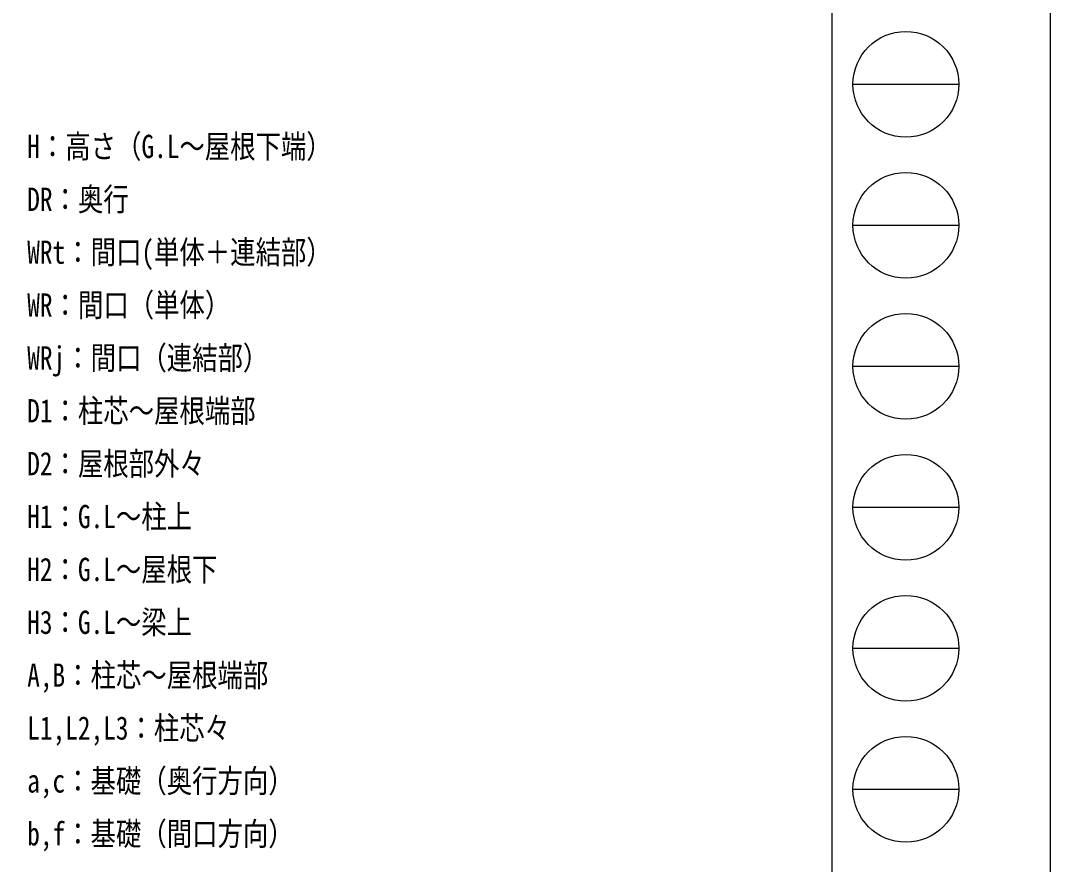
# Model space of a CAD drawing. Units: millimetres, scale not verified. Extents: x -12615 to 12615, y -8909 to 8911.
# Drawn here: x 8234 to 12615, y -5869 to -2278 of the extents above; entities that cross this region are included whole.
import ezdxf
from ezdxf.enums import TextEntityAlignment as Align

# ---------------------------------------------------------------- set-up
doc = ezdxf.new("R2010")
doc.units = ezdxf.units.MM
doc.header["$LTSCALE"] = 50
doc.layers.add('0-2_USER1', color=3, linetype='Continuous')
doc.layers.add('0-7_YKK_ZWAK', color=7, linetype='Continuous')
doc.styles.add('ＭＳ ゴシック', font='')
doc.styles.get('ＭＳ ゴシック').set_extended_font_data('MS Gothic')

msp = doc.modelspace()

# ---------------------------------------------------------------- linework, layer by layer
at = {"layer": '0-7_YKK_ZWAK'}
for p, q in [((11685.46, 8325.6), (11685.46, -7574.4)), ((11775.46, -2549.4), (12225.46, -2549.4)), ((11775.46, -3149.4), (12225.46, -3149.4)), ((11775.46, -3749.4), (12225.46, -3749.4)), ((11775.46, -4349.4), (12225.46, -4349.4)), ((11775.46, -4949.4), (12225.46, -4949.4)), ((11775.46, -5549.4), (12225.46, -5549.4))]:
    msp.add_line(p, q, dxfattribs=at)
msp.add_lwpolyline([(-12614.6, -8909.4), (12615.4, -8909.4), (12615.4, 8910.6), (-12614.6, 8910.6)], close=True, dxfattribs=at)
for centre in [(12000.46, -2549.4), (12000.46, -3149.4), (12000.46, -3749.4), (12000.46, -4349.4), (12000.46, -4949.4), (12000.46, -5549.4)]:
    msp.add_circle(centre, 225, dxfattribs=at)

# ---------------------------------------------------------------- texts
at = {"layer": '0-2_USER1', "style": 'ＭＳ ゴシック', "width": 0.8}
for s, p in [('H：高さ（G.L～屋根下端）', (8262.54, -2892.89)), ('DR：奥行', (8262.54, -3117.89)), ('WRt：間口(単体＋連結部）', (8262.54, -3342.89)), ('WR：間口（単体）', (8262.54, -3567.89)), ('WRj：間口（連結部）', (8262.54, -3792.89)), ('D1：柱芯～屋根端部', (8262.54, -4017.89)), ('D2：屋根部外々', (8262.54, -4242.89)), ('H1：G.L～柱上', (8262.54, -4467.89)), ('H2：G.L～屋根下', (8262.54, -4692.89)), ('H3：G.L～梁上', (8262.54, -4917.89)), ('A,B：柱芯～屋根端部', (8262.54, -5142.89)), ('L1,L2,L3：柱芯々', (8262.54, -5367.89)), ('a,c：基礎（奥行方向）', (8262.54, -5592.89)), ('b,f：基礎（間口方向）', (8262.54, -5817.89))]:
    msp.add_text(s, height=98.97, dxfattribs=at).set_placement(p, align=Align.BOTTOM_LEFT)

doc.saveas('drawing.dxf')
